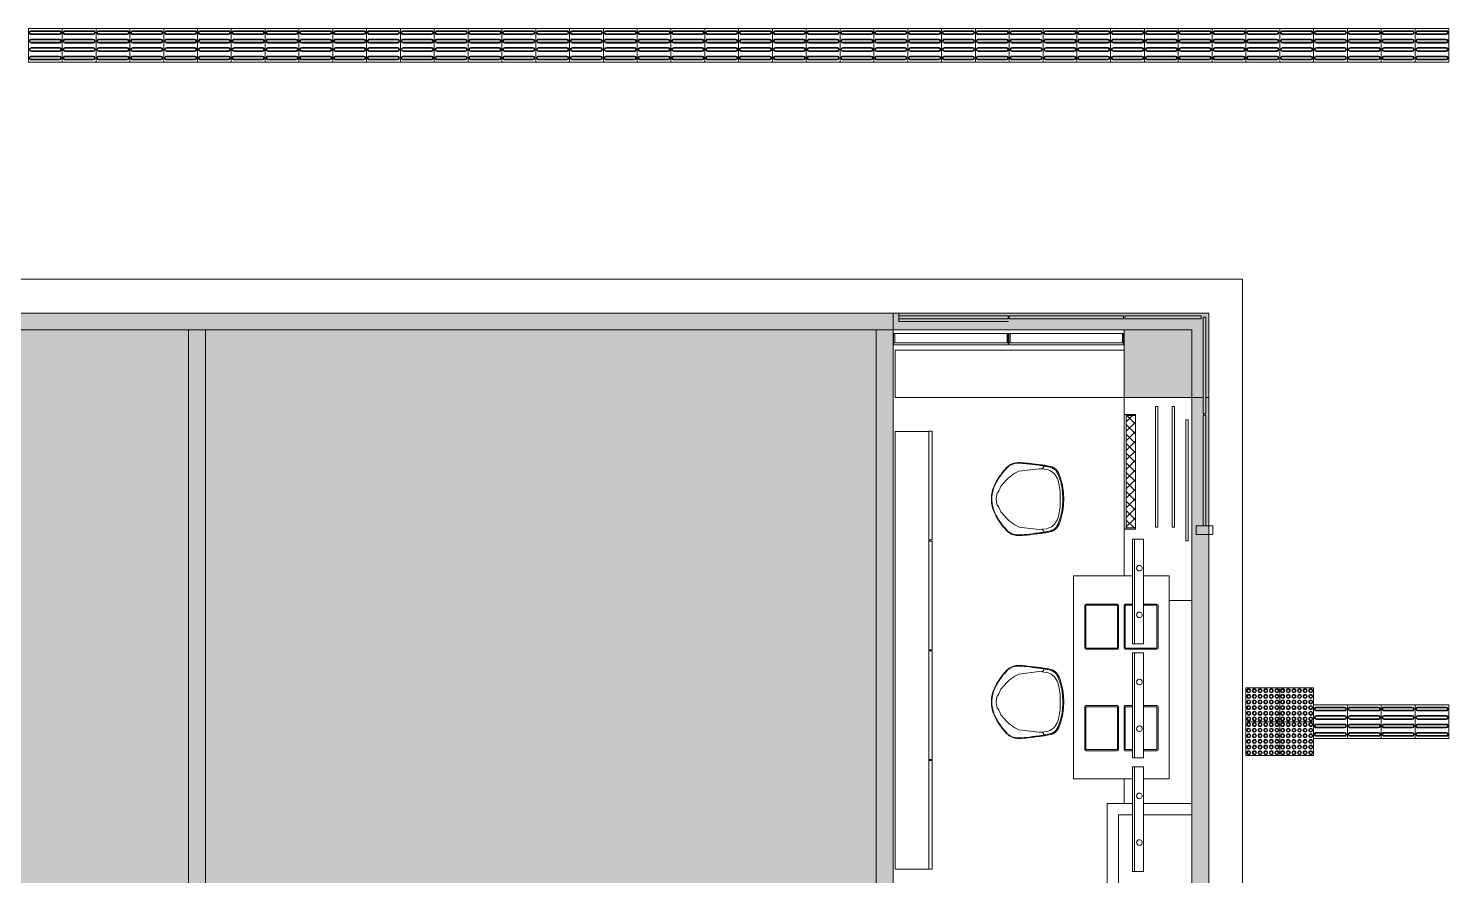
# Model space of a CAD drawing. Header units: millimetres. Extents: x -57519 to 497916, y -349472 to 446842.
# Drawn here: x 371730 to 384327, y 47167 to 54682 of the extents above; entities that cross this region are included whole.
import ezdxf

# ---------------------------------------------------------------- set-up
doc = ezdxf.new("R2010")
doc.units = ezdxf.units.MM
for name, color, linetype, lineweight in [('A-DETL-GENF', 92, 'Continuous', 5), ('A-DETL-THIN', 151, 'Continuous', 9), ('A-FLOR', 192, 'Continuous', 5), ('A-GENM', 13, 'Continuous', 5), ('A-GLAZ-CURT', 52, 'Continuous', 20), ('A-GLAZ-CWMG', 51, 'Continuous', 20), ('A-WALL', 113, 'Continuous', 20), ('A-WALL-PATT', 111, 'Continuous', 20), ('I-FURN', 30, 'Continuous', 5), ('Q-CASE', 31, 'Continuous', 5), ('S-COLS', 52, 'Continuous', 20)]:
    doc.layers.add(name, color=color, linetype=linetype, lineweight=lineweight)

# ---------------------------------------------------------------- blocks, each defined once
blk = doc.blocks.new('DLN_Tactile - Hazard warning Tiles-V795-G_F SINGLE OCCUPANCY DIAGRAM')
at = {"layer": 'A-GENM'}
for p, q in [((150, 150), (-150, 150)), ((-150, 150), (-150, -150)), ((150, -150), (150, 150)), ((-150, -150), (150, -150))]:
    blk.add_line(p, q, dxfattribs=at)
for centre, radius in [((-125, 125), 17.5), ((-125, 125), 12.5), ((-75, 125), 17.5), ((-75, 125), 12.5), ((-25, 125), 17.5), ((-25, 125), 12.5), ((25, 125), 17.5), ((25, 125), 12.5), ((75, 125), 17.5), ((75, 125), 12.5), ((125, 125), 17.5), ((125, 125), 12.5), ((-125, 75), 17.5), ((-125, 25), 17.5), ((-125, 75), 12.5), ((-125, 25), 12.5), ((-75, 75), 17.5), ((-75, 25), 17.5), ((-75, 75), 12.5), ((-75, 25), 12.5), ((-25, 75), 17.5), ((-25, 25), 17.5), ((-25, 75), 12.5), ((-25, 25), 12.5), ((25, 75), 17.5), ((25, 25), 17.5), ((25, 75), 12.5), ((25, 25), 12.5), ((75, 75), 17.5), ((75, 25), 17.5), ((75, 75), 12.5), ((75, 25), 12.5), ((125, 75), 17.5), ((125, 25), 17.5), ((125, 75), 12.5), ((125, 25), 12.5), ((-125, -25), 17.5), ((-125, -75), 17.5), ((-125, -125), 17.5), ((-125, -25), 12.5), ((-125, -75), 12.5), ((-125, -125), 12.5), ((-75, -25), 17.5), ((-75, -75), 17.5), ((-75, -125), 17.5), ((-75, -25), 12.5), ((-75, -75), 12.5), ((-75, -125), 12.5), ((-25, -25), 17.5), ((-25, -75), 17.5), ((-25, -125), 17.5), ((-25, -25), 12.5), ((-25, -75), 12.5), ((-25, -125), 12.5), ((25, -25), 17.5), ((25, -75), 17.5), ((25, -125), 17.5), ((25, -25), 12.5), ((25, -75), 12.5), ((25, -125), 12.5), ((75, -25), 17.5), ((75, -75), 17.5), ((75, -125), 17.5), ((75, -25), 12.5), ((75, -75), 12.5), ((75, -125), 12.5), ((125, -25), 17.5), ((125, -75), 17.5), ((125, -125), 17.5), ((125, -25), 12.5), ((125, -75), 12.5), ((125, -125), 12.5)]:
    blk.add_circle(centre, radius, dxfattribs=at)
blk = doc.blocks.new('DLN_Tactile - Directional Tiles-V808-G_F SINGLE OCCUPANCY DIAGRAM')
at = {"layer": 'A-GENM'}
for p, q in [((150, 150), (-150, 150)), ((-150, 150), (-150, -150)), ((150, -150), (150, 150)), ((-129.5, 125.5), (-129.5, -125.5)), ((-123.5, -125.5), (-123.5, 125.5)), ((-101.5, 125.5), (-101.5, -125.5)), ((-95.5, -125.5), (-95.5, 125.5)), ((-54.5, 125.5), (-54.5, -125.5)), ((-48.5, -125.5), (-48.5, 125.5)), ((-26.5, 125.5), (-26.5, -125.5)), ((-20.5, -125.5), (-20.5, 125.5)), ((20.5, 125.5), (20.5, -125.5)), ((26.5, -125.5), (26.5, 125.5)), ((48.5, 125.5), (48.5, -125.5)), ((54.5, -125.5), (54.5, 125.5)), ((95.5, 125.5), (95.5, -125.5)), ((101.5, -125.5), (101.5, 125.5)), ((123.5, 125.5), (123.5, -125.5)), ((129.5, -125.5), (129.5, 125.5)), ((-150, -150), (150, -150))]:
    blk.add_line(p, q, dxfattribs=at)
for centre, radius, start, end in [((-112.5, 125.5), 17, 360, 180), ((-112.5, 125.5), 11, 360, 180), ((-37.5, 125.5), 17, 360, 180), ((-37.5, 125.5), 11, 360, 180), ((37.5, 125.5), 17, 360, 180), ((37.5, 125.5), 11, 360, 180), ((112.5, 125.5), 17, 360, 180), ((112.5, 125.5), 11, 360, 180), ((-112.5, -125.5), 17, 180, 360), ((-112.5, -125.5), 11, 180, 360), ((-37.5, -125.5), 17, 180, 360), ((-37.5, -125.5), 11, 180, 360), ((37.5, -125.5), 17, 180, 360), ((37.5, -125.5), 11, 180, 360), ((112.5, -125.5), 17, 180, 360), ((112.5, -125.5), 11, 180, 360)]:
    blk.add_arc(centre, radius, start, end, dxfattribs=at)
blk = doc.blocks.new('HermanMiller_Collection_Eames_UpholsteredMoldedArmChair - Upholstered Plastic 4-leg Base-V878-G_F SINGLE OCCUPANCY DIAGRAM')
at = {"layer": 'I-FURN', "color": 253}
for p, q in [((-124, 323), (-126, 323)), ((60, 269), (-120, 248)), ((83, 268), (60, 269)), ((83, 268), (93, 275)), ((125, 263), (83, 268)), ((-248, 149), (-279, 114)), ((-318, 28), (-321, 0)), ((248, 1), (247, 51)), ((248, 0), (248, 1)), ((248, 0), (248, -1)), ((269, 13), (269, 0)), ((278, 0), (278, 13)), ((-318, -28), (-321, 0)), ((-248, -149), (-279, -114)), ((248, -1), (247, -51)), ((269, -13), (269, 0)), ((278, -13), (278, 0)), ((60, -269), (-120, -248)), ((-126, -323), (-124, -323)), ((83, -268), (60, -269)), ((125, -263), (83, -268)), ((83, -268), (93, -275))]:
    blk.add_line(p, q, dxfattribs=at)
for centre, radius, start, end in [((81, 293), 22.1, 304.3061, 19.3416), ((102, 139), 126, 21.9526, 79.1526), ((147, -98), 531, 149.4111, 156.2578), ((147, -98), 531, 141.8154, 149.4111), ((53, -111), 398, 115.6446, 139.1162), ((-140, 41), 387, 1.4334, 21.9526), ((-271, 13), 549, 18.451, 23.2032), ((-271, 13), 549, 0, 18.451), ((-245, 20), 73.4, 148.1153, 173.4244), ((-608, 246), 355, 328.1153, 338.1707), ((147, 98), 531, 203.7422, 209.1658), ((-245, -20), 73.4, 186.5756, 211.8847), ((-608, -246), 355, 21.8293, 31.8847), ((-140, -41), 387, 338.0474, 358.5666), ((-271, -13), 549, 340.1115, 360), ((147, 98), 531, 209.1658, 218.1846), ((53, 111), 398, 220.8838, 244.3554), ((102, -139), 126, 280.8474, 338.0474), ((-271, -13), 549, 336.7968, 340.1115), ((81, -293), 22.1, 340.6584, 55.6939)]:
    blk.add_arc(centre, radius, start, end, dxfattribs=at)
for centre, major_axis, ratio, start_param, end_param in [((87, -418), (0, 837), 0.665393, 0.633807, 0.689312), ((-201, 300), (68, 75.2), 0.015729, 1.944615, 2.206038), ((-127, 181), (0, 137), 0.997902, 6.280317, 6.723004), ((-129, -350), (0, 668), 0.997902, 6.17094, 6.280317), ((-733, -5719), (0, 6071), 0.997902, 6.152583, 6.17094), ((58, 301), (-79.4, 10.4), 0.012863, 1.554281, 2.001245), ((54, -1296), (0, 1593), 0.465035, 6.157548, 6.183609), ((106, -411), (0, 701), 0.465035, 6.060021, 6.159998), ((125, -234), (0, 520), 0.465035, 6.001994, 6.057858), ((87, 418), (0, 837), 0.665393, 2.45228, 2.507786), ((-201, -300), (-68, 75.2), 0.015729, 0.935555, 1.196978), ((-127, -181), (0, 137), 0.997902, 2.701774, 3.144461), ((-129, 350), (0, 668), 0.997902, 3.144461, 3.253838), ((-733, 5719), (0, 6071), 0.997902, 3.253838, 3.272195), ((58, -301), (79.4, 10.4), 0.012863, 1.140348, 1.587312), ((54, 1296), (0, 1593), 0.465035, 3.241169, 3.26723), ((106, 411), (0, 701), 0.465035, 3.264779, 3.364757), ((125, 234), (0, 520), 0.465035, 3.36692, 3.422784)]:
    blk.add_ellipse(centre, major_axis=major_axis, ratio=ratio, start_param=start_param, end_param=end_param, dxfattribs=at)
for points in [[(-246, 259), (-250, 255), (-259, 245), (-267, 236), (-271, 231)], [(-231, 277), (-233, 274), (-239, 268), (-244, 262), (-246, 259)], [(-188, 310), (-196, 305), (-212, 296), (-225, 284), (-231, 277)], [(-227, 274), (-225, 277), (-219, 283), (-210, 291), (-199, 298), (-192, 302), (-188, 304)], [(-126, 323), (-137, 323), (-158, 321), (-178, 314), (-188, 310)], [(-50, 319), (-63, 320), (-87, 323), (-111, 323), (-124, 323)], [(58, 306), (40, 308), (4, 313), (-32, 317), (-50, 319)], [(96, 301), (93, 301), (88, 302), (78, 303), (68, 305), (61, 305), (58, 306)], [(91, 296), (94, 296), (102, 294), (112, 293), (121, 291), (125, 290), (127, 289)], [(107, 300), (106, 300), (104, 300), (100, 301), (97, 301), (96, 301)], [(159, 289), (150, 292), (133, 296), (116, 299), (107, 300)], [(172, 286), (170, 286), (165, 288), (161, 289), (159, 289)], [(191, 277), (188, 278), (184, 281), (177, 284), (174, 285), (172, 286)], [(224, 227), (229, 216), (239, 194), (250, 159), (259, 123), (265, 86), (269, 50), (269, 25), (269, 13)], [(224, -227), (229, -216), (239, -194), (250, -159), (259, -123), (265, -86), (269, -50), (269, -25), (269, -13)], [(-271, -231), (-267, -236), (-259, -245), (-250, -255), (-246, -259)], [(-246, -259), (-244, -262), (-239, -268), (-233, -274), (-231, -277)], [(-231, -277), (-225, -284), (-212, -296), (-196, -305), (-188, -310)], [(-227, -274), (-225, -277), (-219, -283), (-210, -291), (-199, -298), (-192, -302), (-188, -304)], [(-188, -310), (-178, -314), (-158, -321), (-137, -323), (-126, -323)], [(-124, -323), (-111, -323), (-87, -323), (-63, -320), (-50, -319)], [(-50, -319), (-32, -317), (4, -313), (40, -308), (58, -306)], [(58, -306), (61, -305), (68, -305), (78, -303), (88, -302), (93, -301), (96, -301)], [(91, -296), (94, -296), (102, -294), (112, -293), (121, -291), (125, -290), (127, -289)], [(96, -301), (97, -301), (100, -301), (104, -300), (106, -300), (107, -300)], [(107, -300), (116, -299), (133, -296), (150, -292), (159, -289)], [(159, -289), (161, -289), (165, -288), (170, -286), (172, -286)], [(172, -286), (174, -285), (177, -284), (184, -281), (188, -278), (191, -277)]]:
    blk.add_open_spline(points, degree=3, dxfattribs=at)
for points, knots in [([(234, 229), (231, 235), (227, 242), (221, 250), (217, 255), (214, 259), (209, 264), (203, 269), (197, 273), (193, 276), (191, 277)], [0, 0, 0, 0, 0.25, 0.375, 0.4375, 0.5, 0.625, 0.75, 0.875, 1, 1, 1, 1]), ([(192, 265), (193, 264), (198, 261), (206, 254), (214, 245), (220, 235), (223, 230), (224, 227)], [0, 0, 0, 0, 0.2, 0.4, 0.7, 0.85, 1, 1, 1, 1]), ([(-335, 114), (-331, 123), (-323, 140), (-311, 162), (-300, 182), (-289, 198), (-278, 214), (-271, 223), (-267, 228)], [0, 0, 0, 0, 0.2, 0.4, 0.55, 0.7, 0.85, 1, 1, 1, 1]), ([(-339, 116), (-343, 107), (-349, 93), (-354, 74), (-358, 60), (-360, 45), (-362, 30), (-363, 15), (-364, 0), (-363, -15), (-362, -30), (-360, -45), (-358, -60), (-354, -74), (-349, -93), (-343, -107), (-339, -116)], [0, 0, 0, 0, 0.125, 0.1875, 0.25, 0.3125, 0.375, 0.4375, 0.5, 0.5625, 0.625, 0.6875, 0.75, 0.8125, 0.875, 1, 1, 1, 1]), ([(-335, 114), (-339, 107), (-345, 90), (-354, 57), (-360, 20), (-359, -20), (-355, -52), (-347, -84), (-340, -105), (-335, -114)], [0, 0, 0, 0, 0.111111, 0.222222, 0.444444, 0.583333, 0.722222, 0.861111, 1, 1, 1, 1]), ([(-335, -114), (-331, -123), (-323, -140), (-311, -162), (-300, -182), (-289, -198), (-278, -214), (-271, -223), (-267, -228)], [0, 0, 0, 0, 0.2, 0.4, 0.55, 0.7, 0.85, 1, 1, 1, 1]), ([(191, -277), (193, -276), (197, -273), (203, -269), (208, -264), (212, -261), (216, -257), (220, -251), (227, -242), (231, -235), (234, -229)], [0, 0, 0, 0, 0.125, 0.25, 0.375, 0.4375, 0.5, 0.625, 0.75, 1, 1, 1, 1]), ([(192, -265), (193, -264), (198, -261), (206, -254), (214, -245), (220, -235), (223, -230), (224, -227)], [0, 0, 0, 0, 0.2, 0.4, 0.7, 0.85, 1, 1, 1, 1])]:
    blk.add_open_spline(points, degree=3, knots=knots, dxfattribs=at)
blk = doc.blocks.new('HermanMiller_Collection_Eames_UpholsteredMoldedArmChair - Upholstered Plastic 4-leg Base-V879-G_F SINGLE OCCUPANCY DIAGRAM')
at = {"layer": 'I-FURN', "color": 253}
for p, q in [((-126, 323), (-124, 323)), ((60, 269), (-120, 248)), ((83, 268), (60, 269)), ((83, 268), (93, 275)), ((125, 263), (83, 268)), ((-248, 149), (-279, 114)), ((-318, 28), (-321, 0)), ((248, 1), (247, 51)), ((248, 0), (248, 1)), ((248, 0), (248, -1)), ((269, 13), (269, 0)), ((269, -13), (269, 0)), ((278, 13), (278, 0)), ((278, 0), (278, -13)), ((-318, -28), (-321, 0)), ((-248, -149), (-279, -114)), ((248, -1), (247, -51)), ((60, -269), (-120, -248)), ((-124, -323), (-126, -323)), ((83, -268), (60, -269)), ((125, -263), (83, -268)), ((83, -268), (93, -275))]:
    blk.add_line(p, q, dxfattribs=at)
for centre, radius, start, end in [((81, 293), 22.1, 304.3061, 19.3416), ((102, 139), 126, 21.9526, 79.1526), ((147, -98), 531, 150.8342, 156.2578), ((147, -98), 531, 141.8154, 150.8342), ((53, -111), 398, 115.6446, 139.1162), ((-140, 41), 387, 1.4334, 21.9526), ((-271, 13), 549, 19.8885, 23.2032), ((-271, 13), 549, 0, 19.8885), ((-245, 20), 73.4, 148.1153, 173.4244), ((-608, 246), 355, 328.1153, 338.1707), ((147, 98), 531, 203.7422, 210.5889), ((-245, -20), 73.4, 186.5756, 211.8847), ((-608, -246), 355, 21.8293, 31.8847), ((-140, -41), 387, 338.0474, 358.5666), ((-271, -13), 549, 341.549, 0), ((147, 98), 531, 210.5889, 218.1846), ((53, 111), 398, 220.8838, 244.3554), ((102, -139), 126, 280.8474, 338.0474), ((-271, -13), 549, 336.7968, 341.549), ((81, -293), 22.1, 340.6584, 55.6939)]:
    blk.add_arc(centre, radius, start, end, dxfattribs=at)
for centre, major_axis, ratio, start_param, end_param in [((87, -418), (0, 837), 0.665393, 0.633807, 0.689312), ((-201, 300), (68, 75.2), 0.015729, 1.944615, 2.206038), ((-127, 181), (0, 137), 0.997902, 6.280317, 6.723004), ((-129, -350), (0, 668), 0.997902, 6.17094, 6.280317), ((-733, -5719), (0, 6071), 0.997902, 6.152583, 6.17094), ((58, 301), (-79.4, 10.4), 0.012863, 1.554281, 2.001245), ((54, -1296), (0, 1593), 0.465035, 6.157548, 6.183609), ((106, -411), (0, 701), 0.465035, 6.060021, 6.159998), ((125, -234), (0, 520), 0.465035, 6.001994, 6.057858), ((87, 418), (0, 837), 0.665393, 2.45228, 2.507786), ((-201, -300), (-68, 75.2), 0.015729, 0.935555, 1.196978), ((-127, -181), (0, 137), 0.997902, 2.701774, 3.144461), ((-129, 350), (0, 668), 0.997902, 3.144461, 3.253838), ((-733, 5719), (0, 6071), 0.997902, 3.253838, 3.272195), ((58, -301), (79.4, 10.4), 0.012863, 1.140348, 1.587312), ((54, 1296), (0, 1593), 0.465035, 3.241169, 3.26723), ((106, 411), (0, 701), 0.465035, 3.264779, 3.364757), ((125, 234), (0, 520), 0.465035, 3.36692, 3.422784)]:
    blk.add_ellipse(centre, major_axis=major_axis, ratio=ratio, start_param=start_param, end_param=end_param, dxfattribs=at)
for points in [[(-271, 231), (-267, 236), (-259, 245), (-250, 255), (-246, 259)], [(-246, 259), (-244, 262), (-239, 268), (-233, 274), (-231, 277)], [(-231, 277), (-225, 284), (-212, 296), (-196, 305), (-188, 310)], [(-227, 274), (-225, 277), (-219, 283), (-210, 291), (-199, 298), (-192, 302), (-188, 304)], [(-188, 310), (-178, 314), (-158, 321), (-137, 323), (-126, 323)], [(-124, 323), (-111, 323), (-87, 323), (-63, 320), (-50, 319)], [(-50, 319), (-32, 317), (4, 313), (40, 308), (58, 306)], [(58, 306), (61, 305), (68, 305), (78, 303), (88, 302), (93, 301), (96, 301)], [(91, 296), (94, 296), (102, 294), (112, 293), (121, 291), (125, 290), (127, 289)], [(96, 301), (97, 301), (100, 301), (104, 300), (106, 300), (107, 300)], [(107, 300), (116, 299), (133, 296), (150, 292), (159, 289)], [(159, 289), (161, 289), (165, 288), (170, 286), (172, 286)], [(172, 286), (174, 285), (177, 284), (184, 281), (188, 278), (191, 277)], [(224, 227), (229, 216), (239, 194), (250, 159), (259, 123), (265, 86), (269, 50), (269, 25), (269, 13)], [(224, -227), (229, -216), (239, -194), (250, -159), (259, -123), (265, -86), (269, -50), (269, -25), (269, -13)], [(-246, -259), (-250, -255), (-259, -245), (-267, -236), (-271, -231)], [(-231, -277), (-233, -274), (-239, -268), (-244, -262), (-246, -259)], [(-188, -310), (-196, -305), (-212, -296), (-225, -284), (-231, -277)], [(-227, -274), (-225, -277), (-219, -283), (-210, -291), (-199, -298), (-192, -302), (-188, -304)], [(-126, -323), (-137, -323), (-158, -321), (-178, -314), (-188, -310)], [(-50, -319), (-63, -320), (-87, -323), (-111, -323), (-124, -323)], [(58, -306), (40, -308), (4, -313), (-32, -317), (-50, -319)], [(96, -301), (93, -301), (88, -302), (78, -303), (68, -305), (61, -305), (58, -306)], [(91, -296), (94, -296), (102, -294), (112, -293), (121, -291), (125, -290), (127, -289)], [(107, -300), (106, -300), (104, -300), (100, -301), (97, -301), (96, -301)], [(159, -289), (150, -292), (133, -296), (116, -299), (107, -300)], [(172, -286), (170, -286), (165, -288), (161, -289), (159, -289)], [(191, -277), (188, -278), (184, -281), (177, -284), (174, -285), (172, -286)]]:
    blk.add_open_spline(points, degree=3, dxfattribs=at)
for points, knots in [([(191, 277), (193, 276), (197, 273), (203, 269), (209, 264), (214, 259), (217, 255), (221, 250), (227, 242), (231, 235), (234, 229)], [-1, -1, -1, -1, -0.875, -0.75, -0.625, -0.5, -0.4375, -0.375, -0.25, 0, 0, 0, 0]), ([(192, 265), (193, 264), (198, 261), (206, 254), (214, 245), (220, 235), (223, 230), (224, 227)], [0, 0, 0, 0, 0.2, 0.4, 0.7, 0.85, 1, 1, 1, 1]), ([(-335, 114), (-331, 123), (-323, 140), (-311, 162), (-300, 182), (-289, 198), (-278, 214), (-271, 223), (-267, 228)], [0, 0, 0, 0, 0.2, 0.4, 0.55, 0.7, 0.85, 1, 1, 1, 1]), ([(-339, -116), (-343, -107), (-349, -93), (-354, -74), (-358, -60), (-360, -45), (-362, -30), (-363, -15), (-364, 0), (-363, 15), (-362, 30), (-360, 45), (-358, 60), (-354, 74), (-349, 93), (-343, 107), (-339, 116)], [-1, -1, -1, -1, -0.875, -0.8125, -0.75, -0.6875, -0.625, -0.5625, -0.5, -0.4375, -0.375, -0.3125, -0.25, -0.1875, -0.125, 0, 0, 0, 0]), ([(-335, -114), (-339, -107), (-345, -90), (-354, -57), (-360, -20), (-359, 20), (-355, 52), (-347, 84), (-340, 105), (-335, 114)], [0, 0, 0, 0, 0.111111, 0.222222, 0.444444, 0.583333, 0.722222, 0.861111, 1, 1, 1, 1]), ([(-335, -114), (-331, -123), (-323, -140), (-311, -162), (-300, -182), (-289, -198), (-278, -214), (-271, -223), (-267, -228)], [0, 0, 0, 0, 0.2, 0.4, 0.55, 0.7, 0.85, 1, 1, 1, 1]), ([(234, -229), (231, -235), (227, -242), (221, -250), (217, -255), (214, -259), (209, -264), (203, -269), (197, -273), (193, -276), (191, -277)], [-1, -1, -1, -1, -0.75, -0.625, -0.5625, -0.5, -0.375, -0.25, -0.125, 0, 0, 0, 0]), ([(192, -265), (193, -264), (198, -261), (206, -254), (214, -245), (220, -235), (223, -230), (224, -227)], [0, 0, 0, 0, 0.2, 0.4, 0.7, 0.85, 1, 1, 1, 1])]:
    blk.add_open_spline(points, degree=3, knots=knots, dxfattribs=at)
blk = doc.blocks.new('System Panel - _DLN__12_12mm laminated clear glass-15991818-G_F SINGLE OCCUPANCY DIAGRAM')
at = {"layer": 'A-GLAZ-CURT', "color": 191, "lineweight": 5}
for p, q in [((-429, 12), (426, 12)), ((-429, -12), (-429, 12)), ((429, -12), (429, 12)), ((429, -12), (-429, -12))]:
    blk.add_line(p, q, dxfattribs=at)
blk = doc.blocks.new('System Panel - _DLN__12_12mm laminated clear glass-15642044-G_F SINGLE OCCUPANCY DIAGRAM')
at = {"layer": 'A-GLAZ-CURT', "color": 191, "lineweight": 5}
for p, q in [((-491, 12), (491, 12)), ((-491, -12), (-491, 12)), ((491, -12), (491, 12)), ((491, -12), (-491, -12))]:
    blk.add_line(p, q, dxfattribs=at)
blk = doc.blocks.new('Rectangular Mullion - DLN_75 x 150mm _WD_-STUR_ OPENING-15642042-G_F SINGLE OCCUPANCY DIAGRAM')
at = {"layer": 'A-GLAZ-CWMG', "color": 191, "lineweight": 5}
for p, q in [((38, 75), (-38, 75)), ((-38, 75), (-38, -38)), ((38, 75), (38, -38))]:
    blk.add_line(p, q, dxfattribs=at)
at = {"layer": 'A-GLAZ-CWMG', "color": 253, "lineweight": 5}
for p, q in [((-38, -38), (-38, -75)), ((-38, -75), (38, -75)), ((38, -38), (38, -75))]:
    blk.add_line(p, q, dxfattribs=at)
blk = doc.blocks.new('DLN_Counter Top_C - DLN_Counter Top_C-15994681-G_F SINGLE OCCUPANCY DIAGRAM')
at = {"layer": 'Q-CASE', "color": 191}
blk.add_line((675, 600), (-1125, 600), dxfattribs=at)
at = {"layer": 'Q-CASE', "color": 253}
for p, q in [((675, 600), (675, 400)), ((-1125, 0), (457, 0))]:
    blk.add_line(p, q, dxfattribs=at)
blk = doc.blocks.new('System Panel - _DLN__12_12mm laminated clear glass-15642713-G_F SINGLE OCCUPANCY DIAGRAM')
at = {"layer": 'A-GLAZ-CURT', "color": 191, "lineweight": 5}
for p, q in [((-485, 12.5), (485, 12.5)), ((-485, -12.5), (-485, 12.5)), ((485, -12.5), (485, 12.5)), ((485, -12.5), (-485, -12.5))]:
    blk.add_line(p, q, dxfattribs=at)
blk = doc.blocks.new('System Panel - _DLN__12_12mm laminated clear glass-15642714-G_F SINGLE OCCUPANCY DIAGRAM')
at = {"layer": 'A-GLAZ-CURT', "color": 191, "lineweight": 5}
for p, q in [((-507.5, 12.5), (507.5, 12.5)), ((-507.5, -12.5), (-507.5, 12.5)), ((507.5, -12.5), (507.5, 12.5)), ((507.5, -12.5), (-507.5, -12.5))]:
    blk.add_line(p, q, dxfattribs=at)
blk = doc.blocks.new('System Panel - _DLN__12_12mm laminated clear glass-15991862-G_F SINGLE OCCUPANCY DIAGRAM')
at = {"layer": 'A-GLAZ-CURT', "color": 191, "lineweight": 5}
for p, q in [((-338.5, 12.5), (338.5, 12.5)), ((-338.5, -12.5), (-338.5, 12.5)), ((338.5, -12.5), (338.5, 12.5)), ((338.5, -12.5), (-338.5, -12.5))]:
    blk.add_line(p, q, dxfattribs=at)
blk = doc.blocks.new('Rectangular Mullion - DLN_H75 x 25mm _WD_-15642710-G_F SINGLE OCCUPANCY DIAGRAM')
at = {"layer": 'A-GLAZ-CWMG', "color": 191, "lineweight": 5}
for p, q in [((50039, 52132), (50039, 52157)), ((51014, 52157), (50039, 52157)), ((50039, 52082), (50039, 52107)), ((51014, 52082), (50039, 52082))]:
    blk.add_line(p, q, dxfattribs=at)
blk = doc.blocks.new('LED TV1 - LED TV - 42_-15642866-G_F SINGLE OCCUPANCY DIAGRAM')
at = {"layer": 'A-GENM', "color": 253}
for p, q in [((-465, 100), (465, 100)), ((-465, 18), (-465, 100)), ((465, 18), (-465, 18)), ((-465, 0), (-465, 18)), ((465, 18), (-465, 18)), ((-465, 0), (465, 0)), ((465, 100), (465, 18)), ((465, 18), (465, 0))]:
    blk.add_line(p, q, dxfattribs=at)
for centre, start, end in [((-207, 62), 360, 180), ((-207, 62), 180, 360), ((207, 62), 360, 180), ((207, 62), 180, 360)]:
    blk.add_arc(centre, 25, start, end, dxfattribs=at)
blk = doc.blocks.new('LED TV1 - Poster box - 1016 x 1524 mm-14413012-G_F SINGLE OCCUPANCY DIAGRAM')
at = {"layer": 'A-GENM', "color": 253}
for p, q in [((-508, 100), (-498, 100)), ((-508, 18), (-508, 100)), ((-508, 18), (-498, 18)), ((-508, 18), (-508, 0)), ((508, 18), (-508, 18)), ((508, 0), (-508, 0)), ((-498, 100), (498, 100)), ((-498, 18), (-498, 100)), ((508, 100), (498, 100)), ((498, 18), (498, 100)), ((508, 18), (498, 18)), ((508, 18), (508, 100)), ((508, 0), (508, 18))]:
    blk.add_line(p, q, dxfattribs=at)
blk = doc.blocks.new('Poster Box _no support_ - Poster box - 1016 x 1524 mm-16330952-G_F SINGLE OCCUPANCY DIAGRAM')
at = {"layer": 'A-GENM'}
h = blk.add_hatch(dxfattribs=at)
h.set_pattern_fill('FP_57', color=253, style=0, pattern_type=2)
h.set_pattern_definition([(225, (330020.155, 0), (42.426407, -42.426407), []), (315, (330020.155, 0), (42.426407, 42.426407), [])])
h.paths.add_polyline_path([(498, 100), (-498, 100), (-498, 18), (498, 18)], flags=0)
at = {"layer": 'A-GENM', "color": 253}
for p, q in [((-508, 100), (-498, 100)), ((-508, 18), (-508, 100)), ((-508, 18), (-498, 18)), ((-508, 18), (-508, 0)), ((508, 18), (-508, 18)), ((508, 0), (-508, 0)), ((-498, 100), (498, 100)), ((-498, 18), (-498, 100)), ((508, 100), (498, 100)), ((498, 18), (498, 100)), ((508, 18), (498, 18)), ((508, 18), (508, 100)), ((508, 0), (508, 18))]:
    blk.add_line(p, q, dxfattribs=at)
blk = doc.blocks.new('Wall Cabinet - Wall Cabinet-15994805-G_F SINGLE OCCUPANCY DIAGRAM')
at = {"layer": 'I-FURN', "color": 253}
for p, q in [((50007, 51108), (50007, 47225)), ((50307, 51108), (50007, 51108)), ((50307, 47225), (50307, 51108)), ((50007, 47225), (50307, 47225))]:
    blk.add_line(p, q, dxfattribs=at)
blk = doc.blocks.new('System Panel - _DLN__10_10mm laminated security glass _superclear_-15643333-G_F SINGLE OCCUPANCY DIAGRAM')
at = {"layer": 'A-GLAZ-CURT', "lineweight": 15}
for p, q in [((-536, 10), (536, 10)), ((-536, -10), (-536, 10)), ((536, -10), (536, 10)), ((536, -10), (-536, -10))]:
    blk.add_line(p, q, dxfattribs=at)
blk = doc.blocks.new('DLN_Counter Top_C - DLN_Counter Top_C-V913-G_F SINGLE OCCUPANCY DIAGRAM')
at = {"layer": 'Q-CASE', "color": 253}
for p, q in [((-1125, 400), (-1125, 600)), ((675, 600), (325, 600)), ((675, 600), (675, 172)), ((457, 0), (675, 0)), ((675, 72), (675, 0))]:
    blk.add_line(p, q, dxfattribs=at)
at = {"layer": 'Q-CASE', "color": 191}
blk.add_line((325, 600), (-1125, 600), dxfattribs=at)
blk = doc.blocks.new('Cabinet - Cabinet-18389462-G_F SINGLE OCCUPANCY DIAGRAM')
at = {"layer": 'I-FURN', "color": 253}
for p, q in [((52039, 51827), (50007, 51827)), ((50007, 51827), (50007, 51407)), ((50007, 51407), (52039, 51407))]:
    blk.add_line(p, q, dxfattribs=at)

msp = doc.modelspace()

# ---------------------------------------------------------------- hatches: boundary and pattern name
at = {"layer": 'A-DETL-GENF', "transparency": 33554585}
h = msp.add_hatch(color=201, dxfattribs=at)
h.paths.add_polyline_path([(378712.3, -2142.5), (378712.3, 5707.5), (408249.8, 5707.5), (408249.8, 31607.5), (411824.8, 31607.5), (411824.8, 28857.5), (414124.8, 28857.5), (414124.8, 34332.5), (417674.8, 34332.5), (417674.8, 35647.5), (420699.8, 35647.5), (420699.8, 52157.5), (392454.3, 52157.5), (392454.3, 45782.5), (382199.8, 45782.5), (382199.8, 52157.5), (367049.8, 52157.5), (367049.8, 5707.5), (368349.8, 5707.5), (368349.8, 3222.2), (374112.3, -1265.4), (374112.3, -2142.5), (376972.2, -2142.5)], flags=0)
h.paths.add_polyline_path([(370849.8, 8157.5), (370849.8, 9357.5), (369649.8, 9357.5), (369649.8, 15624.2), (370889.8, 15624.2), (370889.8, 9397.5), (371149.8, 9397.5), (371149.8, 8157.5)], flags=0)
h.paths.add_polyline_path([(388124.8, 8157.5), (388124.8, 9397.5), (389899.8, 9397.5), (389899.8, 8157.5)], flags=0)
h.paths.add_polyline_path([(382791.7, 8157.5), (382352.3, 8157.5), (382352.3, 9397.5), (387324.8, 9397.5), (387324.8, 8157.5), (386671.4, 8157.5)], flags=0)
h.paths.add_polyline_path([(404599.8, 8157.5), (396937.3, 8157.5), (396937.3, 9397.5), (404599.8, 9397.5), (404599.8, 8571.4)], flags=0)
h.paths.add_polyline_path([(394430.7, 8157.5), (392899.8, 8157.5), (392899.8, 9397.5), (396137.3, 9397.5), (396137.3, 8157.5)], flags=0)
h.paths.add_polyline_path([(405799.8, 12397.5), (404559.8, 12397.5), (404559.8, 15624.2), (405799.8, 15624.2), (405799.8, 12969.9)], flags=0)
h.paths.add_polyline_path([(370889.8, 16424.2), (369649.8, 16424.2), (369649.8, 23040.8), (370889.8, 23040.8), (370889.8, 17368.3)], flags=0)
h.paths.add_polyline_path([(404559.8, 16424.2), (404559.8, 23040.8), (405799.8, 23040.8), (405799.8, 16424.2)], flags=0)
h.paths.add_polyline_path([(369649.8, 23840.8), (369649.8, 30107.5), (370849.8, 30107.5), (370849.8, 31307.5), (371149.8, 31307.5), (371149.8, 30107.5), (370889.8, 30107.5), (370889.8, 23840.8)], flags=0)
h.paths.add_polyline_path([(404559.8, 23840.8), (404559.8, 27067.5), (405799.8, 27067.5), (405799.8, 23840.8)], flags=0)
h.paths.add_polyline_path([(388124.8, 30067.5), (388124.8, 31307.5), (389399.8, 31307.5), (389399.8, 30067.5)], flags=0)
h.paths.add_polyline_path([(373449.8, 30067.5), (373449.8, 31307.5), (378512.3, 31307.5), (378512.3, 30067.5), (375032.4, 30067.5)], flags=0)
h.paths.add_polyline_path([(386671.4, 30067.5), (382349.8, 30067.5), (382349.8, 31307.5), (387324.8, 31307.5), (387324.8, 30067.5)], flags=0)
h.paths.add_polyline_path([(394430.7, 30067.5), (392399.8, 30067.5), (392399.8, 31307.5), (396137.3, 31307.5), (396137.3, 30067.5)], flags=0)
h.paths.add_polyline_path([(402190, 30067.5), (396937.3, 30067.5), (396937.3, 31307.5), (404599.8, 31307.5), (404599.8, 30067.5), (404129.8, 30067.5)], flags=0)
h.paths.add_polyline_path([(407299.8, 35797.5), (407299.8, 36247.5), (408249.8, 36247.5), (408249.8, 35797.5), (408009.5, 35797.5)], flags=0)
h.paths.add_polyline_path([(412649.8, 35797.5), (412649.8, 37247.5), (415649.8, 37247.5), (415649.8, 35797.5), (413829, 35797.5)], flags=0)
h.paths.add_polyline_path([(412649.8, 37397.5), (412649.8, 37897.5), (418299.8, 37897.5), (418299.8, 37397.5), (412859.1, 37397.5)], flags=0)
h.paths.add_polyline_path([(408979.4, 37847.5), (408399.8, 37847.5), (408399.8, 38327.5), (410749.8, 38327.5), (410749.8, 37847.5), (409949.3, 37847.5)], flags=0)
h.paths.add_polyline_path([(381599.8, 37907.5), (381599.8, 39557.5), (382049.8, 39557.5), (382049.8, 37907.5), (381821.8, 37907.5)], flags=0)
h.paths.add_polyline_path([(406069.7, 38657.5), (404849.8, 38657.5), (404849.8, 49957.5), (408249.8, 49957.5), (408249.8, 38657.5), (408009.5, 38657.5)], flags=0)
h.paths.add_polyline_path([(370182.8, 40207.5), (369149.8, 40207.5), (369149.8, 40707.5), (370699.8, 40707.5), (370699.8, 40207.5)], flags=0)
h.paths.add_polyline_path([(381599.8, 40257.5), (381599.8, 42757.5), (382049.8, 42757.5), (382049.8, 40257.5), (381821.8, 40257.5)], flags=0)
h.paths.add_polyline_path([(414798.9, 42697.5), (410674.8, 42697.5), (410674.8, 43197.5), (418349.8, 43197.5), (418349.8, 42697.5), (415768.8, 42697.5)], flags=0)
h.paths.add_polyline_path([(377289.8, 42907.5), (375749.8, 42907.5), (375749.8, 43407.5), (377289.8, 43407.5), (377289.8, 43209.2)], flags=0)
h.paths.add_polyline_path([(382049.8, 46907.5), (379399.8, 46907.5), (379399.8, 52007.5), (382049.8, 52007.5), (382049.8, 47057.9)], flags=0)
h.paths.add_polyline_path([(410919.2, 47837.5), (410674.8, 47837.5), (410674.8, 48337.5), (418349.8, 48337.5), (418349.8, 47837.5), (411404.2, 47837.5)], flags=0)
h.paths.add_polyline_path([(408399.8, 50107.5), (408399.8, 52007.5), (408849.8, 52007.5), (408849.8, 50107.5)], flags=0)
at = {"layer": 'A-WALL-PATT', "transparency": 33554432}
for points in [[(369149.8, 52007.5), (379399.8, 52007.5), (379399.8, 52157.5), (367049.8, 52157.5), (367049.8, 52007.5), (367273.1, 52007.5)], [(379399.8, 42907.5), (379399.8, 52007.5), (379249.8, 52007.5), (379249.8, 42907.5)]]:
    msp.add_hatch(color=133, dxfattribs=at).paths.add_polyline_path(points, flags=0)
at = {"layer": 'S-COLS'}
msp.add_hatch(color=133, dxfattribs=at).paths.add_polyline_path([(382049.8, 51407.5), (382049.8, 52007.5), (381449.8, 52007.5), (381449.8, 51407.5), (381821.8, 51407.5)], flags=0)

# ---------------------------------------------------------------- linework, layer by layer
at = {"layer": 'A-DETL-THIN', "lineweight": 5}
for p, q in [((382199.8, 52157.5), (367049.8, 52157.5)), ((382199.8, 45782.5), (382199.8, 52157.5)), ((379399.8, 46907.5), (379399.8, 52007.5)), ((379399.8, 52007.5), (382049.8, 52007.5)), ((382049.8, 52007.5), (382049.8, 46907.5))]:
    msp.add_line(p, q, dxfattribs=at)
at = {"layer": 'A-FLOR'}
for p, q in [((382499.8, 52457.4), (366749.8, 52457.4)), ((382499.8, 46082.5), (382499.8, 52457.4)), ((379449.8, 52157.5), (367049.8, 52157.5)), ((382199.8, 52157.5), (380424.8, 52157.5)), ((382199.8, 51407.5), (382199.8, 52157.5)), ((379249.8, 46232.5), (379249.8, 52007.5)), ((381449.8, 52007.5), (379399.8, 52007.5)), ((382149.3, 51407.5), (382049.8, 51407.5)), ((382199.8, 51407.5), (382178.4, 51407.5)), ((382199.8, 50270), (382199.8, 51407.5)), ((382199.8, 46907.5), (382199.8, 50195))]:
    msp.add_line(p, q, dxfattribs=at)
at = {"layer": 'A-FLOR', "color": 253}
for p, q in [((380999.8, 49825.5), (380999.8, 48025.5)), ((381522.3, 49825.5), (380999.8, 49825.5)), ((381849.8, 49825.5), (381622.3, 49825.5)), ((381849.8, 48025.5), (381849.8, 49825.5)), ((381099.8, 49185.4), (381099.8, 49565.4)), ((381109.8, 49575.4), (381389.8, 49575.4)), ((381399.8, 49565.4), (381399.8, 49185.4)), ((381449.8, 49185.4), (381449.8, 49565.4)), ((381459.8, 49575.4), (381522.3, 49575.4)), ((381622.3, 49575.4), (381739.8, 49575.4)), ((381749.8, 49565.4), (381749.8, 49185.4)), ((381389.8, 49175.4), (381109.8, 49175.4)), ((381739.8, 49175.4), (381459.8, 49175.4)), ((381099.8, 48285.4), (381099.8, 48665.4)), ((381109.8, 48675.4), (381389.8, 48675.4)), ((381399.8, 48665.4), (381399.8, 48285.4)), ((381449.8, 48285.4), (381449.8, 48665.4)), ((381459.8, 48675.4), (381522.3, 48675.4)), ((381622.3, 48675.4), (381739.8, 48675.4)), ((381749.8, 48665.4), (381749.8, 48285.4)), ((381389.8, 48275.4), (381109.8, 48275.4)), ((381522.3, 48275.4), (381459.8, 48275.4)), ((381739.8, 48275.4), (381622.3, 48275.4)), ((380999.8, 48025.5), (381522.3, 48025.5)), ((381622.3, 48025.5), (381849.8, 48025.5))]:
    msp.add_line(p, q, dxfattribs=at)
for centre, start, end in [((381109.8, 49565.4), 90, 180), ((381389.8, 49565.4), 0, 90), ((381459.8, 49565.4), 90, 180), ((381739.8, 49565.4), 0, 90), ((381109.8, 49185.4), 180, 270), ((381389.8, 49185.4), 270, 0), ((381459.8, 49185.4), 180, 270), ((381739.8, 49185.4), 270, 0), ((381109.8, 48665.4), 90, 180), ((381389.8, 48665.4), 0, 90), ((381459.8, 48665.4), 90, 180), ((381739.8, 48665.4), 0, 90), ((381109.8, 48285.4), 180, 270), ((381389.8, 48285.4), 270, 0), ((381459.8, 48285.4), 180, 270), ((381739.8, 48285.4), 270, 0)]:
    msp.add_arc(centre, 10, start, end, dxfattribs=at)
at = {"layer": 'A-WALL', "color": 191, "lineweight": 5}
for p, q in [((379399.8, 52157.5), (379399.8, 42907.5)), ((379399.8, 52007.5), (367049.8, 52007.5)), ((373149.8, 42407.5), (373149.8, 52007.5)), ((373299.8, 52007.5), (373299.8, 42407.5)), ((382049.8, 47707.5), (382049.8, 47807.5))]:
    msp.add_line(p, q, dxfattribs=at)
at = {"layer": 'A-WALL', "color": 253, "lineweight": 5}
for p, q in [((379747.8, 51108.5), (379717.8, 51108.5)), ((379747.8, 51108.5), (379747.8, 50145.5)), ((379747.8, 50145.5), (379717.8, 50145.5)), ((379747.8, 50134.5), (379717.8, 50134.5)), ((379747.8, 50134.5), (379747.8, 49171.5)), ((379747.8, 49171.5), (379717.8, 49171.5)), ((379747.8, 49161.5), (379717.8, 49161.5)), ((379747.8, 49161.5), (379747.8, 48198.5)), ((379747.8, 48198.5), (379717.8, 48198.5)), ((379747.8, 48188.5), (379717.8, 48188.5)), ((379747.8, 48188.5), (379747.8, 47225.5)), ((381299.8, 46907.5), (381299.8, 47807.5)), ((381299.8, 47807.5), (381522.3, 47807.5)), ((381622.3, 47807.5), (382049.8, 47807.5)), ((381399.8, 47707.5), (381399.8, 46907.5)), ((381522.3, 47707.5), (381399.8, 47707.5)), ((382049.8, 47707.5), (381622.3, 47707.5)), ((379747.8, 47225.5), (379717.8, 47225.5))]:
    msp.add_line(p, q, dxfattribs=at)
at = {"layer": 'Q-CASE', "color": 253}
for p, q in [((381109.8, 49185.3), (381109.8, 49565.3)), ((381109.8, 49565.3), (381389.8, 49565.3)), ((381109.8, 49185.3), (381109.8, 49565.3)), ((381109.8, 49565.3), (381389.8, 49565.3)), ((381109.8, 49565.3), (381109.8, 49185.3)), ((381389.8, 49565.3), (381109.8, 49565.3)), ((381389.8, 49565.3), (381389.8, 49185.3)), ((381389.8, 49565.3), (381389.8, 49185.3)), ((381389.8, 49185.3), (381389.8, 49565.3)), ((381459.8, 49185.3), (381459.8, 49565.3)), ((381459.8, 49565.3), (381522.3, 49565.3)), ((381459.8, 49185.3), (381459.8, 49565.3)), ((381459.8, 49565.3), (381522.3, 49565.3)), ((381459.8, 49565.3), (381459.8, 49185.3)), ((381522.3, 49565.3), (381459.8, 49565.3)), ((381622.3, 49565.3), (381739.8, 49565.3)), ((381622.3, 49565.3), (381739.8, 49565.3)), ((381739.8, 49565.3), (381622.3, 49565.3)), ((381739.8, 49565.3), (381739.8, 49185.3)), ((381739.8, 49565.3), (381739.8, 49185.3)), ((381739.8, 49185.3), (381739.8, 49565.3)), ((381389.8, 49185.3), (381109.8, 49185.3)), ((381389.8, 49185.3), (381109.8, 49185.3)), ((381109.8, 49185.3), (381389.8, 49185.3)), ((381739.8, 49185.3), (381459.8, 49185.3)), ((381739.8, 49185.3), (381459.8, 49185.3)), ((381459.8, 49185.3), (381739.8, 49185.3)), ((381109.8, 48285.3), (381109.8, 48665.3)), ((381109.8, 48665.3), (381389.8, 48665.3)), ((381109.8, 48285.3), (381109.8, 48665.3)), ((381109.8, 48665.3), (381389.8, 48665.3)), ((381109.8, 48665.3), (381109.8, 48285.3)), ((381389.8, 48665.3), (381109.8, 48665.3)), ((381389.8, 48665.3), (381389.8, 48285.3)), ((381389.8, 48665.3), (381389.8, 48285.3)), ((381389.8, 48285.3), (381389.8, 48665.3)), ((381459.8, 48285.3), (381459.8, 48665.3)), ((381459.8, 48665.3), (381522.3, 48665.3)), ((381459.8, 48285.3), (381459.8, 48665.3)), ((381459.8, 48665.3), (381522.3, 48665.3)), ((381459.8, 48665.3), (381459.8, 48285.3)), ((381522.3, 48665.3), (381459.8, 48665.3)), ((381622.3, 48665.3), (381739.8, 48665.3)), ((381622.3, 48665.3), (381739.8, 48665.3)), ((381739.8, 48665.3), (381622.3, 48665.3)), ((381739.8, 48665.3), (381739.8, 48285.3)), ((381739.8, 48665.3), (381739.8, 48285.3)), ((381739.8, 48285.3), (381739.8, 48665.3)), ((381389.8, 48285.3), (381109.8, 48285.3)), ((381389.8, 48285.3), (381109.8, 48285.3)), ((381109.8, 48285.3), (381389.8, 48285.3)), ((381522.3, 48285.3), (381459.8, 48285.3)), ((381522.3, 48285.3), (381459.8, 48285.3)), ((381459.8, 48285.3), (381522.3, 48285.3)), ((381739.8, 48285.3), (381622.3, 48285.3)), ((381739.8, 48285.3), (381622.3, 48285.3)), ((381622.3, 48285.3), (381739.8, 48285.3))]:
    msp.add_line(p, q, dxfattribs=at)
for centre, start, end in [((381389.8, 49565.4), 0, 90), ((381459.8, 49565.4), 90, 180), ((381389.8, 49185.4), 285, 0), ((381459.8, 49185.4), 180, 255), ((381389.8, 48665.4), 0, 75), ((381459.8, 48665.4), 105, 180), ((381389.8, 48285.4), 270, 0), ((381459.8, 48285.4), 180, 270)]:
    msp.add_arc(centre, 10, start, end, dxfattribs=at)
at = {"layer": 'S-COLS', "color": 221}
for p, q in [((382049.8, 52007.5), (381449.8, 52007.5)), ((382049.8, 51407.5), (382049.8, 52007.5))]:
    msp.add_line(p, q, dxfattribs=at)
at = {"layer": 'S-COLS', "color": 53}
for p in [(381449.8, 52007.5), (382049.8, 51407.5)]:
    msp.add_line(p, (381449.8, 51407.5), dxfattribs=at)

# ---------------------------------------------------------------- block references
at = {"layer": 'A-GENM'}
for p, rotation in [((371879.8, 54532.5), 90.00000000000017), ((372179.8, 54532.5), 90.00000000000017), ((372479.8, 54532.5), 90.00000000000017), ((372779.8, 54532.5), 90.00000000000017), ((373079.8, 54532.5), 90.00000000000017), ((373379.8, 54532.5), 90.00000000000017), ((373679.8, 54532.5), 90.00000000000017), ((373979.8, 54532.5), 90.00000000000017), ((374279.8, 54532.5), 90.00000000000017), ((374579.8, 54532.5), 90.00000000000017), ((374879.8, 54532.5), 90.00000000000017), ((375179.8, 54532.5), 90.00000000000017), ((375479.8, 54532.5), 90.00000000000017), ((375779.8, 54532.5), 90.00000000000017), ((376079.8, 54532.5), 90.00000000000017), ((376379.8, 54532.5), 90.00000000000017), ((376679.8, 54532.5), 90.00000000000017), ((376979.8, 54532.5), 90.00000000000017), ((377279.8, 54532.5), 90.00000000000017), ((377579.8, 54532.5), 90.00000000000017), ((377879.8, 54532.5), 90.00000000000017), ((378179.8, 54532.5), 90.00000000000017), ((378479.8, 54532.5), 90.00000000000017), ((378779.8, 54532.5), 90.00000000000017), ((379079.8, 54532.5), 90.00000000000017), ((379379.8, 54532.5), 90.00000000000017), ((379679.8, 54532.5), 90.00000000000017), ((379979.8, 54532.5), 90.00000000000017), ((380279.8, 54532.5), 90.00000000000017), ((380579.8, 54532.5), 90.00000000000017), ((380879.8, 54532.5), 90.00000000000017), ((381179.8, 54532.5), 90.00000000000017), ((381479.8, 54532.5), 90.00000000000017), ((381779.8, 54532.5), 90.00000000000017), ((382079.8, 54532.5), 90.00000000000017), ((382379.8, 54532.5), 90.00000000000017), ((382679.8, 54532.5), 90.00000000000017), ((382979.8, 54532.5), 90.00000000000017), ((383279.8, 54532.5), 90.00000000000017), ((383579.8, 54532.5), 90.00000000000017), ((383879.8, 54532.5), 90.00000000000017), ((384179.8, 54532.5), 90.00000000000017), ((383279.8, 48532.5), 270.0000000000001), ((383579.8, 48532.5), 270.0000000000001), ((383879.8, 48532.5), 270.0000000000001), ((384179.8, 48532.5), 270.0000000000001)]:
    msp.add_blockref('DLN_Tactile - Directional Tiles-V808-G_F SINGLE OCCUPANCY DIAGRAM', p, dxfattribs=dict(at, rotation=rotation))
at = {"layer": 'A-GENM', "color": 253}
for p in [(379912.3, 51875), (380935.8, 51875)]:
    msp.add_blockref('LED TV1 - Poster box - 1016 x 1524 mm-14413012-G_F SINGLE OCCUPANCY DIAGRAM', p, dxfattribs=at)
for name, p, rotation in [('Poster Box _no support_ - Poster box - 1016 x 1524 mm-16330952-G_F SINGLE OCCUPANCY DIAGRAM', (381450.3, 50749.6), 269.9999999999997), ('LED TV1 - LED TV - 42_-15642866-G_F SINGLE OCCUPANCY DIAGRAM', (381522.3, 49687.5), 269.9999999999981), ('LED TV1 - LED TV - 42_-15642866-G_F SINGLE OCCUPANCY DIAGRAM', (381522.3, 48677.5), 269.9999999999981), ('LED TV1 - LED TV - 42_-15642866-G_F SINGLE OCCUPANCY DIAGRAM', (381522.3, 47667.5), 269.9999999999981)]:
    msp.add_blockref(name, p, dxfattribs=dict(at, rotation=rotation))
at = {"layer": 'A-GENM'}
for p in [(382679.8, 48682.5), (382979.8, 48682.5), (382679.8, 48382.5), (382979.8, 48382.5)]:
    msp.add_blockref('DLN_Tactile - Hazard warning Tiles-V795-G_F SINGLE OCCUPANCY DIAGRAM', p, dxfattribs=at)
at = {"layer": 'A-GLAZ-CURT', "color": 191, "lineweight": 5}
for name, p in [('System Panel - _DLN__12_12mm laminated clear glass-15642713-G_F SINGLE OCCUPANCY DIAGRAM', (379934.8, 52120)), ('System Panel - _DLN__12_12mm laminated clear glass-15642714-G_F SINGLE OCCUPANCY DIAGRAM', (380937.3, 52120)), ('System Panel - _DLN__12_12mm laminated clear glass-15991862-G_F SINGLE OCCUPANCY DIAGRAM', (381793.3, 52120))]:
    msp.add_blockref(name, p, dxfattribs=at)
at = {"layer": 'A-GLAZ-CURT', "color": 191, "lineweight": 5, "rotation": 270}
for name, p in [('System Panel - _DLN__12_12mm laminated clear glass-15991818-G_F SINGLE OCCUPANCY DIAGRAM', (382161.8, 51691.2)), ('System Panel - _DLN__12_12mm laminated clear glass-15642044-G_F SINGLE OCCUPANCY DIAGRAM', (382161.8, 50761.2))]:
    msp.add_blockref(name, p, dxfattribs=at)
at = {"layer": 'A-GLAZ-CURT', "lineweight": 15, "rotation": 270}
for p in [(381736.8, 50793.7), (381886.8, 50793.7), (382006.8, 50673.7)]:
    msp.add_blockref('System Panel - _DLN__10_10mm laminated security glass _superclear_-15643333-G_F SINGLE OCCUPANCY DIAGRAM', p, dxfattribs=at)
at = {"layer": 'A-GLAZ-CWMG', "color": 191, "lineweight": 5}
msp.add_blockref('Rectangular Mullion - DLN_H75 x 25mm _WD_-15642710-G_F SINGLE OCCUPANCY DIAGRAM', (329410.6, 0), dxfattribs=at)
at = {"layer": 'A-GLAZ-CWMG', "color": 253, "lineweight": 5, "extrusion": (0, 0, -1), "rotation": 270}
msp.add_blockref('Rectangular Mullion - DLN_75 x 150mm _WD_-STUR_ OPENING-15642042-G_F SINGLE OCCUPANCY DIAGRAM', (-382161.8, 50232.5), dxfattribs=at)
at = {"layer": 'I-FURN', "color": 253}
for name, p in [('Cabinet - Cabinet-18389462-G_F SINGLE OCCUPANCY DIAGRAM', (329410.6, 0)), ('Wall Cabinet - Wall Cabinet-15994805-G_F SINGLE OCCUPANCY DIAGRAM', (329410.6, 0)), ('HermanMiller_Collection_Eames_UpholsteredMoldedArmChair - Upholstered Plastic 4-leg Base-V878-G_F SINGLE OCCUPANCY DIAGRAM', (380635.2, 50507.5)), ('HermanMiller_Collection_Eames_UpholsteredMoldedArmChair - Upholstered Plastic 4-leg Base-V879-G_F SINGLE OCCUPANCY DIAGRAM', (380635.2, 48707.5))]:
    msp.add_blockref(name, p, dxfattribs=at)
at = {"layer": 'Q-CASE', "color": 191, "rotation": 270.0000000000001}
for name, p in [('DLN_Counter Top_C - DLN_Counter Top_C-15994681-G_F SINGLE OCCUPANCY DIAGRAM', (381449.8, 50282.8)), ('DLN_Counter Top_C - DLN_Counter Top_C-V913-G_F SINGLE OCCUPANCY DIAGRAM', (381449.8, 48482.8))]:
    msp.add_blockref(name, p, dxfattribs=at)

doc.saveas('drawing.dxf')
